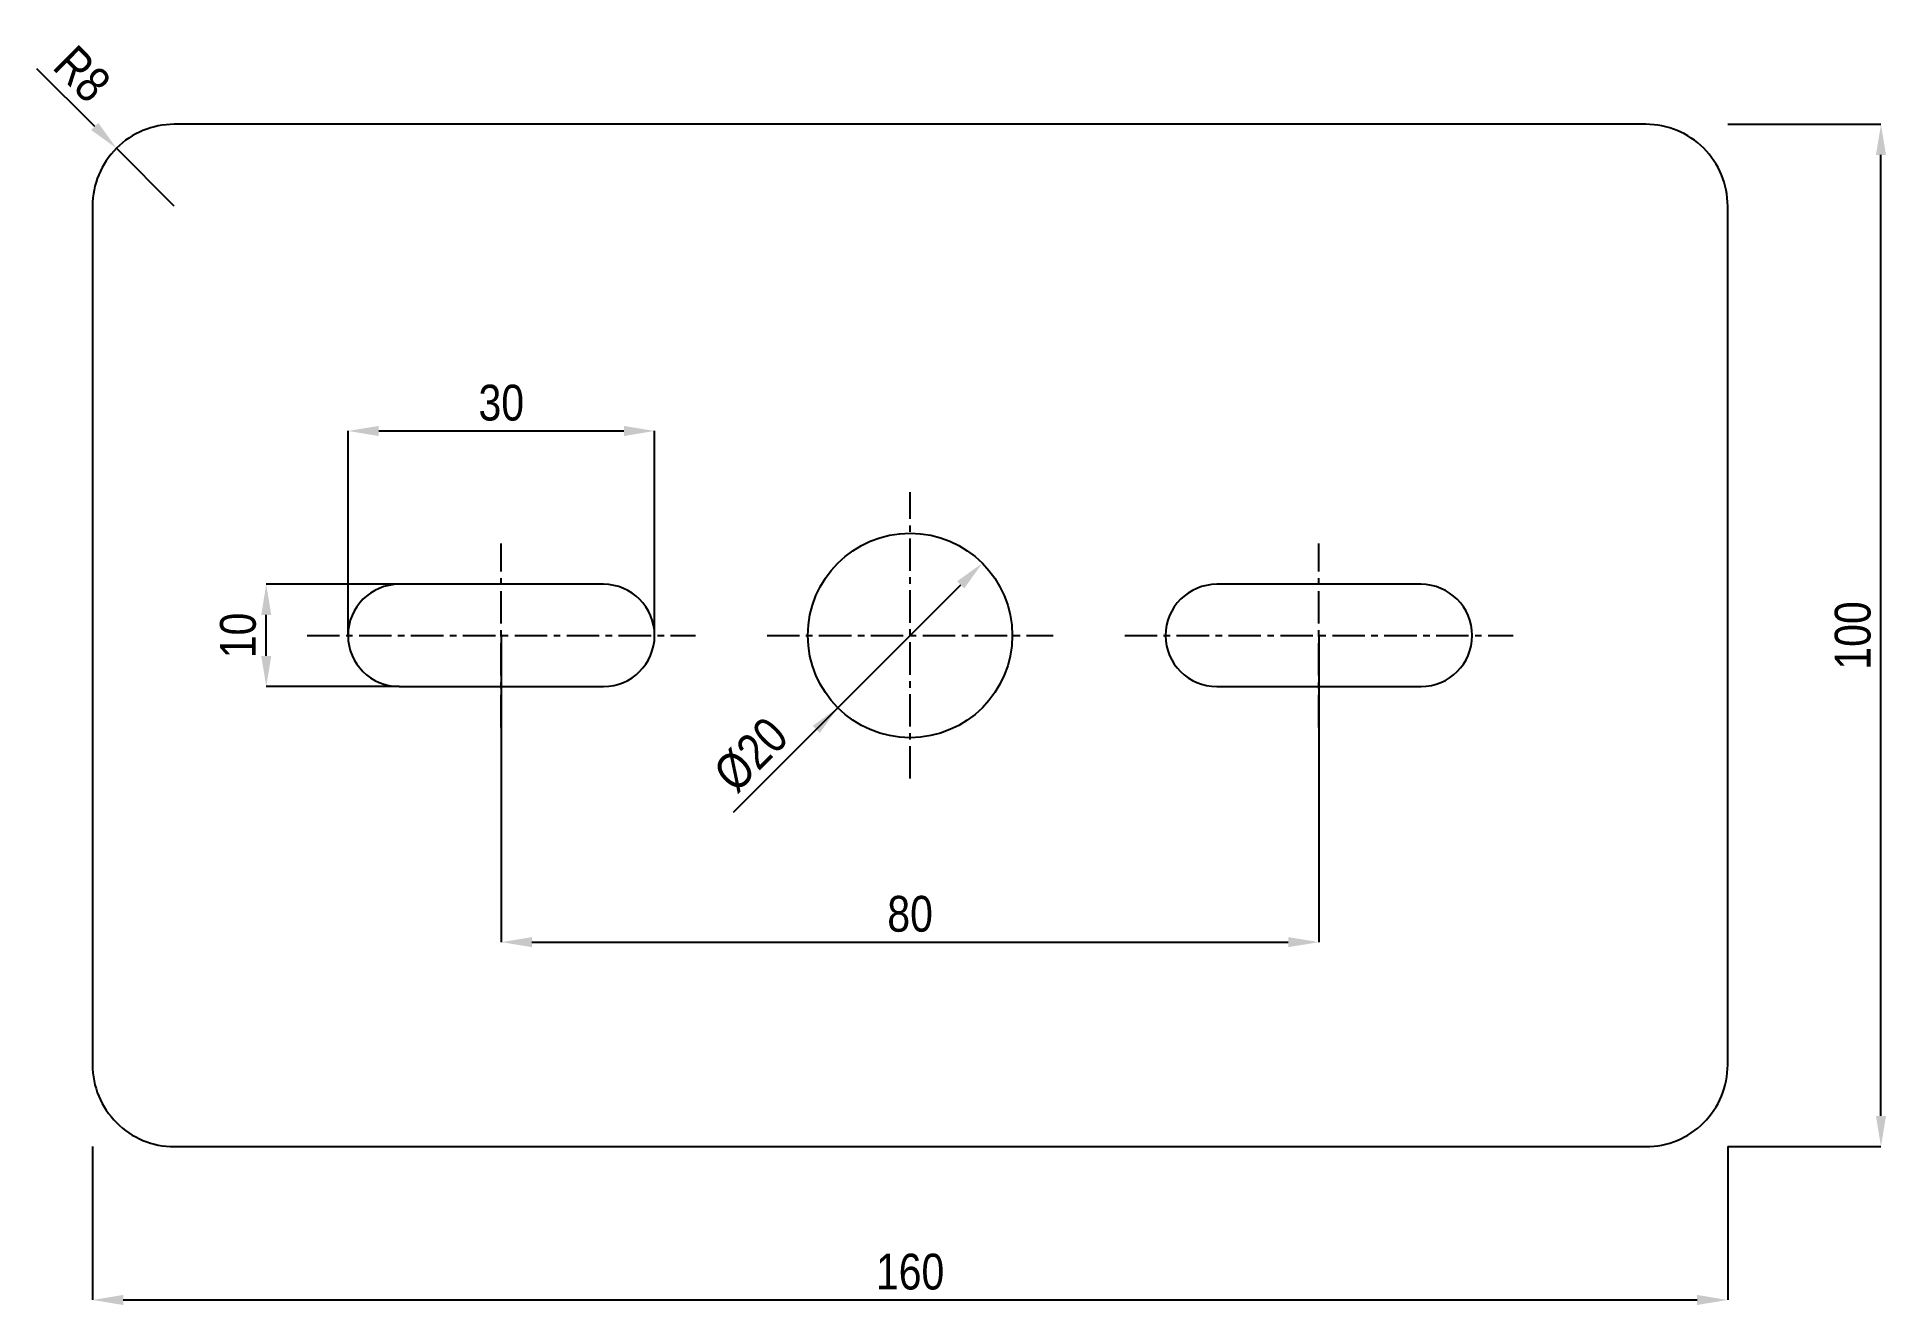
# Model space of a CAD drawing. Header units: millimetres. Extents: x -5 to 175, y -15 to 109.
import ezdxf

# ---------------------------------------------------------------- set-up
doc = ezdxf.new("R2010")
doc.units = ezdxf.units.MM
doc.linetypes.add('CENTER', pattern=[5.08, 3.175, -0.635, 0.635, -0.635])
for name, color, linetype in [('CENTER', 3, 'CENTER'), ('DIM', 4, 'Continuous'), ('HOLES', 1, 'Continuous'), ('OUTLINE', 7, 'Continuous')]:
    doc.layers.add(name, color=color, linetype=linetype)
doc.styles.add('OpenSansCondensed-Light', font='OpenSansCondensed-Light.ttf')
doc.dimstyles.get("Standard").update_dxf_attribs({"dimtxt": 2.5, "dimasz": 2.5, "dimexe": 1.25, "dimexo": 0.625, "dimtad": 1, "dimcen": 2.5, "dimazin": 3, "dimtfac": 1, "dimtmove": 0, "dimatfit": 3})

# ---------------------------------------------------------------- blocks, each defined once
blk = doc.blocks.new('_CLOSEDFILLED')
at = {"color": 0, "linetype": 'BYBLOCK'}
blk.add_solid([(-1, 0.164), (0, 0), (-1, -0.164)], dxfattribs=at)
blk = doc.blocks.new('*D1')
for p, q in [((0, 0), (0, -15)), ((160, 0), (160, -15)), ((3, -15), (157, -15))]:
    blk.add_line(p, q)
at = {"layer": 'Defpoints'}
for p in [(0, 0), (160, 0), (0, -15)]:
    blk.add_point(p, dxfattribs=at)
at = {"layer": 'DIM', "xscale": 3, "yscale": 3, "rotation": 180}
blk.add_blockref('_CLOSEDFILLED', (0, -15), dxfattribs=at)
at = {"layer": 'DIM', "xscale": 3, "yscale": 3}
blk.add_blockref('_CLOSEDFILLED', (160, -15), dxfattribs=at)
at = {"layer": 'DIM', "insert": (80, -12.25), "char_height": 3.5, "attachment_point": 5, "style": 'OpenSansCondensed-Light'}
blk.add_mtext('160', dxfattribs=at)
blk = doc.blocks.new('*D2')
for p, q in [((160, 100), (175, 100)), ((175, 3), (175, 97)), ((160, 0), (175, 0))]:
    blk.add_line(p, q)
at = {"layer": 'Defpoints'}
for p in [(160, 100), (160, 0), (175, 0)]:
    blk.add_point(p, dxfattribs=at)
at = {"layer": 'DIM', "xscale": 3, "yscale": 3}
for p, rotation in [((175, 100), 90), ((175, 0), 270)]:
    blk.add_blockref('_CLOSEDFILLED', p, dxfattribs=dict(at, rotation=rotation))
at = {"layer": 'DIM', "insert": (172.25, 50), "char_height": 3.5, "attachment_point": 5, "rotation": 90, "style": 'OpenSansCondensed-Light'}
blk.add_mtext('100', dxfattribs=at)
blk = doc.blocks.new('*D4')
for p, q in [((25, 50), (25, 70)), ((28, 70), (52, 70)), ((55, 50), (55, 70))]:
    blk.add_line(p, q)
at = {"layer": 'Defpoints'}
for p in [(25, 70), (25, 50), (55, 50)]:
    blk.add_point(p, dxfattribs=at)
at = {"layer": 'DIM', "xscale": 3, "yscale": 3, "rotation": 180}
blk.add_blockref('_CLOSEDFILLED', (25, 70), dxfattribs=at)
at = {"layer": 'DIM', "xscale": 3, "yscale": 3}
blk.add_blockref('_CLOSEDFILLED', (55, 70), dxfattribs=at)
at = {"layer": 'DIM', "insert": (40, 72.75), "char_height": 3.5, "attachment_point": 5, "style": 'OpenSansCondensed-Light'}
blk.add_mtext('30', dxfattribs=at)
blk = doc.blocks.new('*D5')
for p, q in [((30, 55), (17, 55)), ((17, 48), (17, 52)), ((30, 45), (17, 45))]:
    blk.add_line(p, q)
at = {"layer": 'Defpoints'}
for p in [(30, 55), (17, 45), (30, 45)]:
    blk.add_point(p, dxfattribs=at)
at = {"layer": 'DIM', "xscale": 3, "yscale": 3}
for p, rotation in [((17, 55), 90), ((17, 45), 270)]:
    blk.add_blockref('_CLOSEDFILLED', p, dxfattribs=dict(at, rotation=rotation))
at = {"layer": 'DIM', "insert": (14.25, 50), "char_height": 3.5, "attachment_point": 5, "rotation": 90, "style": 'OpenSansCondensed-Light'}
blk.add_mtext('10', dxfattribs=at)
blk = doc.blocks.new('*D6')
for p, q in [((40, 50), (40, 20)), ((120, 50), (120, 20)), ((43, 20), (117, 20))]:
    blk.add_line(p, q)
at = {"layer": 'Defpoints'}
for p in [(40, 50), (120, 50), (40, 20)]:
    blk.add_point(p, dxfattribs=at)
at = {"layer": 'DIM', "xscale": 3, "yscale": 3, "rotation": 180}
blk.add_blockref('_CLOSEDFILLED', (40, 20), dxfattribs=at)
at = {"layer": 'DIM', "xscale": 3, "yscale": 3}
blk.add_blockref('_CLOSEDFILLED', (120, 20), dxfattribs=at)
at = {"layer": 'DIM', "insert": (80, 22.75), "char_height": 3.5, "attachment_point": 5, "style": 'OpenSansCondensed-Light'}
blk.add_mtext('80', dxfattribs=at)

msp = doc.modelspace()

# ---------------------------------------------------------------- linework, layer by layer
at = {"layer": 'CENTER'}
for p, q in [((80, 36), (80, 64)), ((40, 41), (40, 59)), ((120, 41), (120, 59)), ((21, 50), (59, 50)), ((66, 50), (94, 50)), ((101, 50), (139, 50))]:
    msp.add_line(p, q, dxfattribs=at)
at = {"layer": 'HOLES'}
for points in [[(30, 45), (50, 45, 1), (50, 55), (30, 55, 1)], [(110, 45), (130, 45, 1), (130, 55), (110, 55, 1)]]:
    msp.add_lwpolyline(points, format="xyb", close=True, dxfattribs=at)
msp.add_circle((80, 50), 10, dxfattribs=at)
at = {"layer": 'OUTLINE'}
msp.add_lwpolyline([(8, 0), (152, 0, 0.414214), (160, 8), (160, 92, 0.414214), (152, 100), (8, 100, 0.414214), (0, 92), (0, 8, 0.414214)], format="xyb", close=True, dxfattribs=at)

# ---------------------------------------------------------------- dimensions: what is measured, and where the dimension line sits
at = {"layer": 'DIM'}
msp.add_radius_dim(center=(8, 92), mpoint=(2.34, 97.66), dimstyle='Standard', override={"dimtxt": 3.5, "dimasz": 3, "dimgap": 1, "dimtad": 1, "dimdec": 0, "dimlfac": 1, "dimzin": 8}, dxfattribs=at).render()
for base, p1, p2, picture, middle in [((175, 0), (160, 0), (160, 100), '*D2', (172.25, 50)), ((17, 45), (30, 45), (30, 55), '*D5', (14.25, 50))]:
    dim = msp.add_linear_dim(base=base, p1=p1, p2=p2, angle=90, dimstyle='Standard', override={"dimtxt": 3.5, "dimasz": 3, "dimgap": 1, "dimtad": 1, "dimdec": 0, "dimlfac": 1, "dimzin": 8}, dxfattribs=at)
    dim.commit()
    dim.dimension.update_dxf_attribs({"geometry": picture, "text_midpoint": middle})
for base, p1, p2, picture, middle in [((25, 70), (25, 50), (55, 50), '*D4', (40, 72.75)), ((40, 20), (40, 50), (120, 50), '*D6', (80, 22.75)), ((0, -15), (0, 0), (160, 0), '*D1', (80, -12.25))]:
    dim = msp.add_linear_dim(base=base, p1=p1, p2=p2, dimstyle='Standard', override={"dimtxt": 3.5, "dimasz": 3, "dimgap": 1, "dimtad": 1, "dimdec": 0, "dimlfac": 1, "dimzin": 8}, dxfattribs=at)
    dim.commit()
    dim.dimension.update_dxf_attribs({"geometry": picture, "text_midpoint": middle})
msp.add_diameter_dim_2p(p1=(87.07, 57.07), p2=(72.93, 42.93), dimstyle='Standard', override={"dimtxt": 3.5, "dimasz": 3, "dimgap": 1, "dimtad": 1, "dimdec": 0, "dimlfac": 1, "dimzin": 8}, dxfattribs=at).render()

doc.saveas('drawing.dxf')
